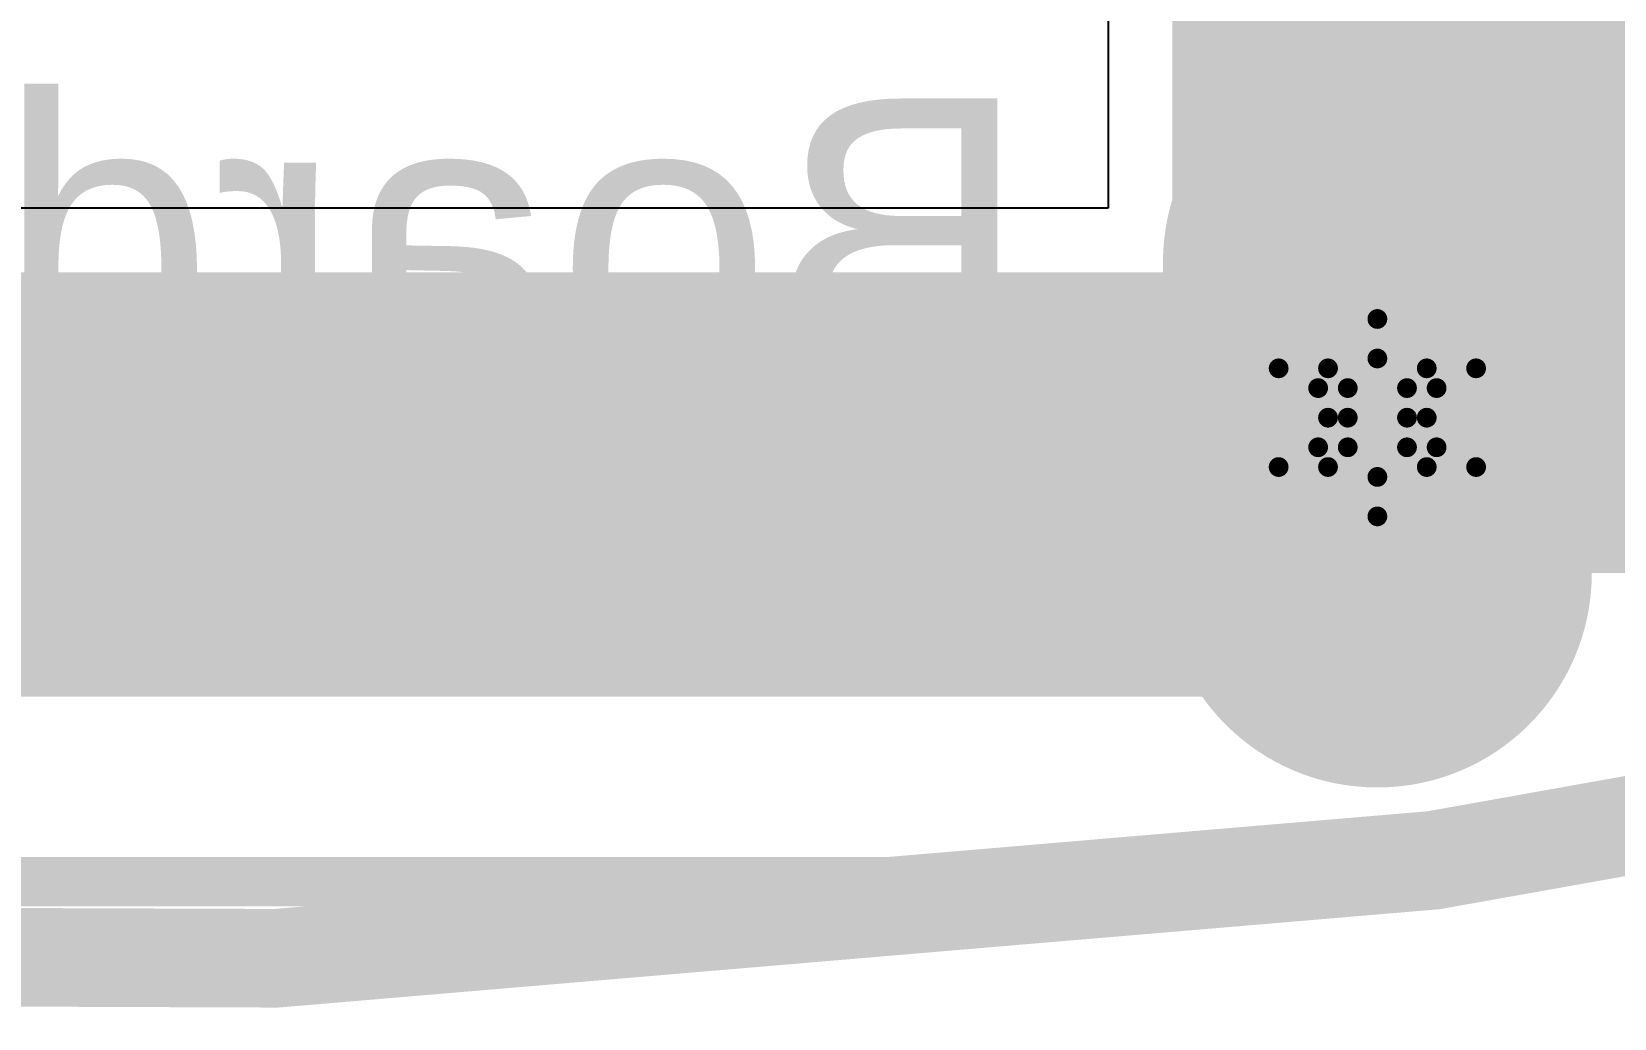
# Model space of a CAD drawing. Header units: inches. Extents: x -2 to 343, y -53 to 63.
# Drawn here: x 28.511 to 32.583, y -53.462 to -50.922 of the extents above; entities that cross this region are included whole.
import ezdxf

# ---------------------------------------------------------------- set-up
doc = ezdxf.new("R2010")
doc.units = ezdxf.units.IN
for name, color, linetype in [('Board Outline', 216, 'Continuous'), ('Bottom Layer', 5, 'Continuous'), ('Bottom Overlay', 54, 'Continuous'), ('Bottom Solder', 6, 'Continuous'), ('Drill Drawing', 1, 'Continuous'), ('Multi-Layer', 9, 'Continuous'), ('Pad Holes', 156, 'Continuous'), ('Top Layer', 1, 'Continuous'), ('Top Solder', 216, 'Continuous')]:
    doc.layers.add(name, color=color, linetype=linetype)
doc.styles.add('Arial', font='', dxfattribs={"height": 0.2})
doc.styles.get('Arial').set_extended_font_data('Arial')

# ---------------------------------------------------------------- blocks, each defined once
blk = doc.blocks.new('TYPE_C_31_M_12__B_117')
at = {"layer": 'Bottom Layer'}
h = blk.add_hatch(color=5, dxfattribs=at)
edge = h.paths.add_edge_path()
edge.add_arc((-1.125, 4.35), 0.45, 180, 360)
edge.add_line((-0.675, 4.35), (-0.675, 5.15))
edge.add_arc((-1.125, 5.15), 0.45, 0, 180)
edge.add_line((-1.575, 5.15), (-1.575, 4.35))
at = {"layer": 'Bottom Solder'}
h = blk.add_hatch(color=6, dxfattribs=at)
edge = h.paths.add_edge_path()
edge.add_arc((-1.125, 4.35), 0.5516, 180, 360)
edge.add_line((-0.5734, 4.35), (-0.5734, 5.15))
edge.add_arc((-1.125, 5.15), 0.5516, 0, 180)
edge.add_line((-1.6766, 5.15), (-1.6766, 4.35))
at = {"layer": 'Multi-Layer'}
h = blk.add_hatch(color=9, dxfattribs=at)
edge = h.paths.add_edge_path()
edge.add_arc((-1.125, 4.35), 0.45, 180, 360)
edge.add_line((-0.675, 4.35), (-0.675, 5.15))
edge.add_arc((-1.125, 5.15), 0.45, 0, 180)
edge.add_line((-1.575, 5.15), (-1.575, 4.35))
at = {"layer": 'Pad Holes'}
h = blk.add_hatch(color=7, dxfattribs=at)
edge = h.paths.add_edge_path()
edge.add_arc((-1.125, 5.15), 0.3, 0, 180)
edge.add_line((-1.425, 5.15), (-1.425, 4.35))
edge.add_arc((-1.125, 4.35), 0.3, 180, 360)
edge.add_line((-0.825, 4.35), (-0.825, 5.15))
at = {"layer": 'Top Layer'}
h = blk.add_hatch(color=1, dxfattribs=at)
edge = h.paths.add_edge_path()
edge.add_arc((-1.125, 4.35), 0.45, 180, 360)
edge.add_line((-0.675, 4.35), (-0.675, 5.15))
edge.add_arc((-1.125, 5.15), 0.45, 0, 180)
edge.add_line((-1.575, 5.15), (-1.575, 4.35))
at = {"layer": 'Top Solder'}
h = blk.add_hatch(color=216, dxfattribs=at)
edge = h.paths.add_edge_path()
edge.add_arc((-1.125, 4.35), 0.5516, 180, 360)
edge.add_line((-0.5734, 4.35), (-0.5734, 5.15))
edge.add_arc((-1.125, 5.15), 0.5516, 0, 180)
edge.add_line((-1.6766, 5.15), (-1.6766, 4.35))
at = {"layer": 'Bottom Overlay', "const_width": 0.127}
blk.add_lwpolyline([(7.6954, 5.944), (-1.2954, 5.944)], dxfattribs=at)
at = {"layer": 'Bottom Overlay', "const_width": 0.0635}
blk.add_lwpolyline([(-1.3272, 5.944, 1), (-1.2637, 5.944, 1)], format="xyb", close=True, dxfattribs=at)
at = {"layer": 'Bottom Overlay', "style": 'Arial', "text_generation_flag": 2}
blk.add_text('Board Edge', height=0.7112, rotation=180, dxfattribs=at).set_placement((-0.2286, 4.6398))

msp = doc.modelspace()

# ---------------------------------------------------------------- hatches: boundary and pattern name
at = {"layer": 'Top Layer'}
for points in [[(31.4452, -52.3158), (34.1122, -52.3158), (34.1122, -46.8676), (31.4452, -46.8676)], [(22.8729, -51.5418), (22.8729, -52.634), (32.4229, -52.634), (32.4229, -51.5418)]]:
    msp.add_hatch(color=1, dxfattribs=at).paths.add_polyline_path(points)

# ---------------------------------------------------------------- linework, layer by layer
at = {"layer": 'Board Outline', "const_width": 0.254}
for points in [[(49.772, 6.3476, -0.6504), (32.1175, -53.0547)], [(32.1175, -53.0547, -0.066226), (23.1775, -53.0219)]]:
    msp.add_lwpolyline(points, format="xyb", dxfattribs=at)
at = {"layer": 'Board Outline', "const_width": 0.127}
msp.add_lwpolyline([(32.054, -53.0547, 1), (32.181, -53.0547, 1)], format="xyb", close=True, dxfattribs=at)
msp.add_lwpolyline([(32.054, -53.0547, 1), (32.181, -53.0547, 1)], format="xyb", close=True, dxfattribs=at)
at = {"layer": 'Drill Drawing', "const_width": 0.0508}
for points in [[(31.8459, -51.7888), (31.9729, -51.6618)], [(31.9729, -51.6618), (32.0999, -51.7888)], [(31.8967, -51.8396), (31.9729, -51.7634)], [(31.9729, -51.7634), (32.0491, -51.8396)], [(31.7189, -51.7888), (31.8459, -51.9158)], [(31.7189, -51.7888), (31.8459, -51.7888)], [(32.0999, -51.7888), (32.2269, -51.7888)], [(32.0999, -51.9158), (32.2269, -51.7888)], [(31.8205, -51.8396), (31.8967, -51.9158)], [(31.8205, -51.8396), (31.8967, -51.8396)], [(32.0491, -51.8396), (32.1253, -51.8396)], [(32.0491, -51.9158), (32.1253, -51.8396)], [(31.7189, -52.0428), (31.8459, -51.9158)], [(31.8205, -51.992), (31.8967, -51.9158)], [(32.0491, -51.9158), (32.1253, -51.992)], [(32.0999, -51.9158), (32.2269, -52.0428)], [(31.8205, -51.992), (31.8967, -51.992)], [(31.8967, -51.992), (31.9729, -52.0682)], [(31.9729, -52.0682), (32.0491, -51.992)], [(32.0491, -51.992), (32.1253, -51.992)], [(31.7189, -52.0428), (31.8459, -52.0428)], [(31.8459, -52.0428), (31.9729, -52.1698)], [(31.9729, -52.1698), (32.0999, -52.0428)], [(32.0999, -52.0428), (32.2269, -52.0428)]]:
    msp.add_lwpolyline(points, dxfattribs=at)
at = {"layer": 'Drill Drawing', "const_width": 0.0254}
for points in [[(31.9602, -51.6618, 1), (31.9856, -51.6618, 1)], [(31.9602, -51.6618, 1), (31.9856, -51.6618, 1)], [(31.9602, -51.7634, 1), (31.9856, -51.7634, 1)], [(31.9602, -51.7634, 1), (31.9856, -51.7634, 1)], [(31.7062, -51.7888, 1), (31.7316, -51.7888, 1)], [(31.7062, -51.7888, 1), (31.7316, -51.7888, 1)], [(31.8332, -51.7888, 1), (31.8586, -51.7888, 1)], [(31.8332, -51.7888, 1), (31.8586, -51.7888, 1)], [(32.0872, -51.7888, 1), (32.1126, -51.7888, 1)], [(32.0872, -51.7888, 1), (32.1126, -51.7888, 1)], [(32.2142, -51.7888, 1), (32.2396, -51.7888, 1)], [(32.2142, -51.7888, 1), (32.2396, -51.7888, 1)], [(31.8078, -51.8396, 1), (31.8332, -51.8396, 1)], [(31.8078, -51.8396, 1), (31.8332, -51.8396, 1)], [(31.884, -51.8396, 1), (31.9094, -51.8396, 1)], [(31.884, -51.8396, 1), (31.9094, -51.8396, 1)], [(32.0364, -51.8396, 1), (32.0618, -51.8396, 1)], [(32.0364, -51.8396, 1), (32.0618, -51.8396, 1)], [(32.1126, -51.8396, 1), (32.138, -51.8396, 1)], [(32.1126, -51.8396, 1), (32.138, -51.8396, 1)], [(31.8332, -51.9158, 1), (31.8586, -51.9158, 1)], [(31.8332, -51.9158, 1), (31.8586, -51.9158, 1)], [(31.884, -51.9158, 1), (31.9094, -51.9158, 1)], [(31.884, -51.9158, 1), (31.9094, -51.9158, 1)], [(32.0364, -51.9158, 1), (32.0618, -51.9158, 1)], [(32.0364, -51.9158, 1), (32.0618, -51.9158, 1)], [(32.0872, -51.9158, 1), (32.1126, -51.9158, 1)], [(32.0872, -51.9158, 1), (32.1126, -51.9158, 1)], [(31.8078, -51.992, 1), (31.8332, -51.992, 1)], [(31.8078, -51.992, 1), (31.8332, -51.992, 1)], [(31.884, -51.992, 1), (31.9094, -51.992, 1)], [(31.884, -51.992, 1), (31.9094, -51.992, 1)], [(32.0364, -51.992, 1), (32.0618, -51.992, 1)], [(32.0364, -51.992, 1), (32.0618, -51.992, 1)], [(32.1126, -51.992, 1), (32.138, -51.992, 1)], [(32.1126, -51.992, 1), (32.138, -51.992, 1)], [(31.7062, -52.0428, 1), (31.7316, -52.0428, 1)], [(31.7062, -52.0428, 1), (31.7316, -52.0428, 1)], [(31.8332, -52.0428, 1), (31.8586, -52.0428, 1)], [(31.8332, -52.0428, 1), (31.8586, -52.0428, 1)], [(32.0872, -52.0428, 1), (32.1126, -52.0428, 1)], [(32.0872, -52.0428, 1), (32.1126, -52.0428, 1)], [(32.2142, -52.0428, 1), (32.2396, -52.0428, 1)], [(32.2142, -52.0428, 1), (32.2396, -52.0428, 1)], [(31.9602, -52.0682, 1), (31.9856, -52.0682, 1)], [(31.9602, -52.0682, 1), (31.9856, -52.0682, 1)], [(31.9602, -52.1698, 1), (31.9856, -52.1698, 1)], [(31.9602, -52.1698, 1), (31.9856, -52.1698, 1)]]:
    msp.add_lwpolyline(points, format="xyb", close=True, dxfattribs=at)
at = {"layer": 'Top Layer'}
for p, q in [((31.2802, -46.8676), (31.2802, -51.3768)), ((31.2802, -51.3768), (24.0524, -51.3768))]:
    msp.add_line(p, q, dxfattribs=at)

# ---------------------------------------------------------------- block references
at = {"rotation": 180}
msp.add_blockref('TYPE_C_31_M_12__B_117', (30.8479, -47.1658), dxfattribs=at)

doc.saveas('drawing.dxf')
